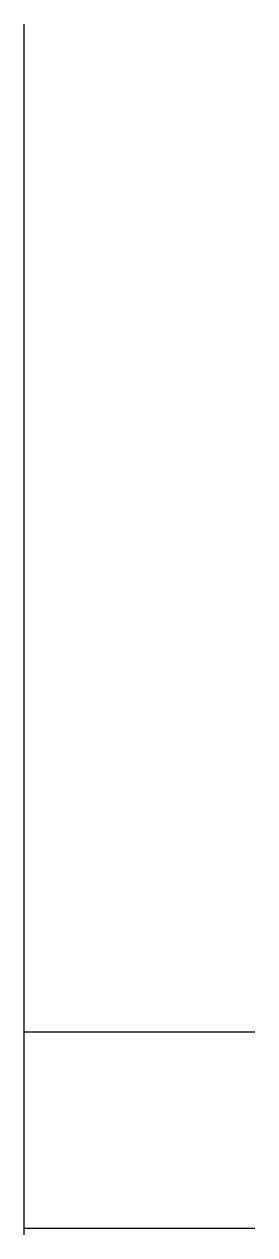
# Model space of a CAD drawing. Header units: millimetres. Extents: x 0 to 3.5, y -18.5 to 0.
import ezdxf

# ---------------------------------------------------------------- set-up
doc = ezdxf.new("R2010")
doc.units = ezdxf.units.MM
for name, color, linetype, lineweight, true_color in [('acrylic diffuser', 4, 'Continuous', 25, 0x00ffff), ('open room', 252, 'Continuous', 25, 0xa0a0a4), ('pcb', 94, 'Continuous', 25, 0x008000), ('plate', 134, 'Continuous', 25, 0x008080), ('pm', 14, 'Continuous', 25, 0x800000), ('pm headers', 174, 'Continuous', 25, 0x000080), ('top edge', 54, 'Continuous', 25, 0x808000), ('usb cutout', 7, 'Continuous', 25, 0xffffff)]:
    doc.layers.add(name, color=color, linetype=linetype, lineweight=lineweight, true_color=true_color)

msp = doc.modelspace()

# ---------------------------------------------------------------- linework, layer by layer
at = {"layer": 'acrylic diffuser'}
for p, q in [((0, -18.4), (0, -15.4)), ((0, -15.4), (3.532, -15.4)), ((0, -18.4), (3.532, -18.4))]:
    msp.add_line(p, q, dxfattribs=at)
at = {"layer": 'open room'}
msp.add_line((0, -12.8), (0, -9.3), dxfattribs=at)
at = {"layer": 'pcb'}
msp.add_line((0, -14.4), (0, -12.8), dxfattribs=at)
at = {"layer": 'plate'}
msp.add_line((0, -9.3), (0, -7.8), dxfattribs=at)
at = {"layer": 'pm'}
msp.add_line((0, -18.5), (0, -16.9), dxfattribs=at)
at = {"layer": 'pm headers'}
msp.add_line((0, -16.9), (0, -14.4), dxfattribs=at)
at = {"layer": 'top edge'}
msp.add_line((0, -7.8), (0, 0), dxfattribs=at)
at = {"layer": 'usb cutout'}
msp.add_line((0, -18.5), (0, -15.3), dxfattribs=at)

doc.saveas('drawing.dxf')
